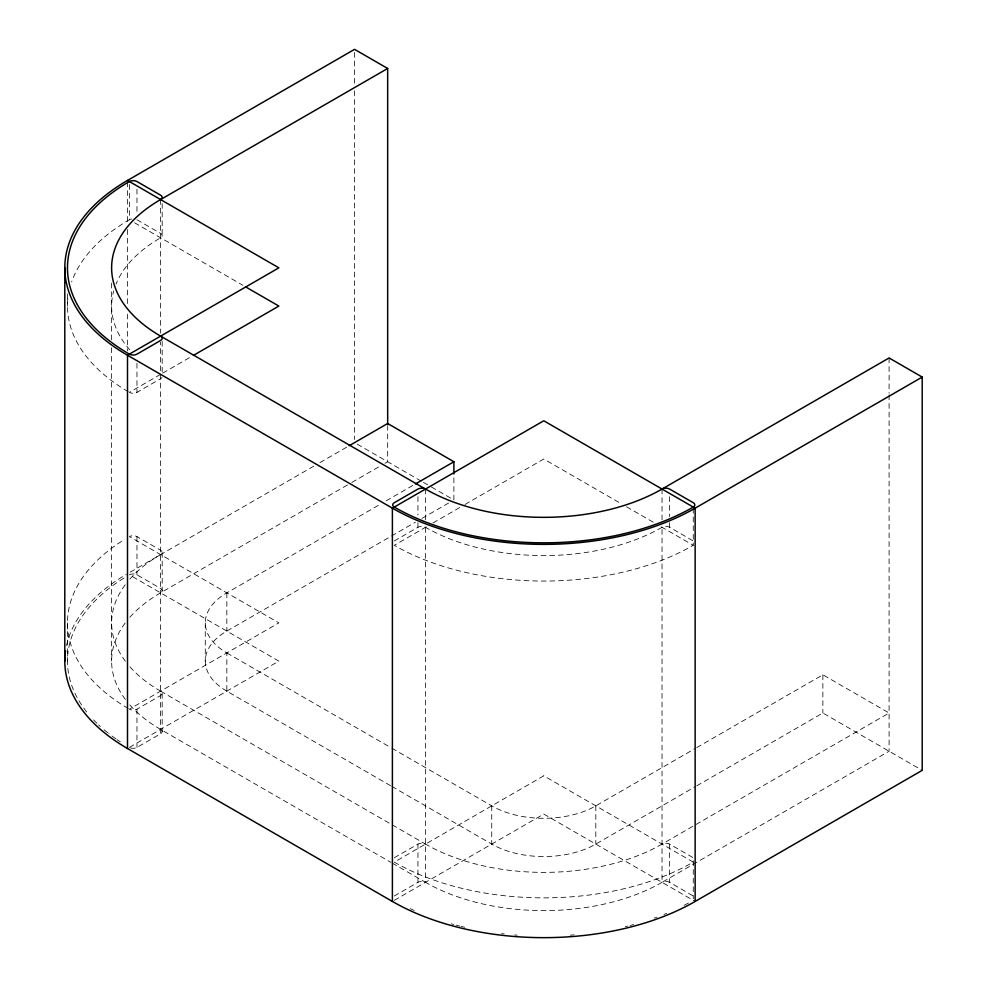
<?xml version="1.0" encoding="UTF-8"?>
<svg xmlns="http://www.w3.org/2000/svg" width="987" height="987" viewBox="0 0 987 987"><rect width="100%" height="100%" fill="white"/><g stroke="black" fill="none" stroke-linecap="round" stroke-linejoin="round"><path stroke-width="0.74" stroke-dasharray="4.93 3.7" d="M160.61 374.344L129.383 392.37A5.354 3.084 0 0 0 136.959 392.37L160.61 378.712A5.354 3.084 0 0 0 161.991 377.33M162.756 373.111L190.787 356.924M130.148 572.189L314.717 465.63M319.948 462.607L347.917 446.457M129.852 617.282A167.247 96.553 0 0 1 160.61 592.842L350.484 483.211M351.816 482.446L379.699 466.345M385.016 463.285L387.669 461.743L387.669 426.409M390.568 785.689L226.837 691.159L226.837 652.925A73.593 42.49 0 0 1 226.837 592.842L379.539 504.678M386.176 500.841L414.059 484.74M226.837 691.159A73.593 42.49 0 0 1 226.837 631.075L415.391 522.209M422.029 518.385L448.579 503.049M394.294 540.938L417.945 527.292A5.354 3.084 0 0 1 425.508 527.292A167.247 96.553 0 0 0 662.03 527.292A5.354 3.084 0 0 1 669.605 527.292L693.256 540.938M426.322 526.824L394.294 545.317A211.403 122.055 0 0 0 693.256 545.317L693.256 508.601M432.997 522.962L463.693 505.245M465.025 504.468L543.775 459.017L621.181 503.703M129.852 579.048A167.247 96.553 0 0 1 160.61 554.608A5.354 3.084 0 0 0 160.61 550.228L136.959 536.583A5.354 3.084 0 0 0 129.383 536.583L278.865 622.883L129.383 709.184A5.354 3.084 0 0 0 136.959 709.184L160.61 695.527A5.354 3.084 0 0 0 160.61 691.159A167.247 96.553 0 0 1 129.852 666.718M129.383 747.418L278.865 661.117L129.383 574.816A5.354 3.084 0 0 1 136.959 574.816L160.61 588.474A5.354 3.084 0 0 1 160.61 592.842M130.494 747.912A5.354 3.084 0 0 0 136.959 747.418L160.61 733.76L160.61 342.23M394.294 857.752L417.945 844.095A5.354 3.084 0 0 1 425.508 844.095A167.247 96.553 0 0 0 662.03 844.095A5.354 3.084 0 0 1 669.605 844.095L693.256 857.752L693.256 898.824M394.294 895.986L417.945 882.329A5.354 3.084 0 0 1 425.508 882.329A167.247 96.553 0 0 0 662.03 882.329A5.354 3.084 0 0 1 669.605 882.329L693.256 895.986M394.294 900.354L543.775 814.053L695.144 901.452M391.901 748.22L491.736 805.861A73.593 42.49 0 0 0 595.803 805.861L695.391 748.368M696.723 747.603L822.862 674.775L889.09 713.009L662.03 844.095M391.901 786.454L491.736 844.095A73.593 42.49 0 0 0 595.803 844.095L695.391 786.602M696.723 785.837L822.862 713.009L922.203 770.353M136.959 219.768L160.61 233.425A5.354 3.084 0 0 1 160.61 237.793A167.247 96.553 0 0 0 116.047 284.022M134.59 222.778L242.839 285.268M626.523 506.787L654.554 522.962M661.216 526.824L693.256 545.317M357.208 444.162L422.103 481.631M423.435 482.396L430.048 486.221M431.381 486.986L453.897 499.977L453.897 475.512M226.837 652.925L390.568 747.455M160.61 691.159L390.901 824.12M392.234 824.885L425.508 844.095M129.852 704.952A167.247 96.553 0 0 0 160.61 729.393L390.901 862.354M392.234 863.119L425.508 882.329L425.508 525.923M889.09 357.96L889.09 393.295M889.09 394.837L889.09 751.243L662.03 882.329L662.03 527.453M822.862 674.775L822.862 713.009M669.605 496.695L669.605 516.583M669.605 522.703L669.605 527.292M669.605 844.095L669.605 882.329M662.03 489.058L662.03 519.779M595.803 805.861L595.803 844.095M491.736 805.861L491.736 844.095M425.508 489.058L425.508 519.779M417.945 496.695L417.945 515.054M417.945 522.703L417.945 527.292M417.945 844.095L417.945 882.329M354.555 52.422L354.555 84.685M354.555 90.829L354.555 439.56M226.837 592.842L226.837 631.075M205.284 622.883L205.284 661.117M162.176 203.495L162.176 235.609M162.176 341.354L162.176 371.939M162.176 552.424L162.176 590.658M162.176 693.343L162.176 731.577M160.61 199.559L160.61 333.211M136.959 189.183L136.959 213.648M136.959 363.315L136.959 392.37M136.959 536.583L136.959 574.816M136.959 709.184L136.959 747.418M129.383 184.594L129.383 219.768A211.403 122.055 0 0 0 71.644 281.949M127.496 181.978L127.496 221.927M127.496 229.601L127.496 306.414M127.496 314.1L127.496 350.965M111.63 283.133L111.63 340.046M111.63 347.72L111.63 661.117M67.474 293.83L67.474 306.069M67.474 622.883L67.474 661.117M66.487 645.621A214.068 123.597 0 0 1 126.311 574.409M125.374 699.462A167.247 96.553 0 0 1 125.374 622.772M160.61 729.393A5.354 3.084 0 0 1 160.61 733.76M125.374 661.228A167.247 96.553 0 0 1 125.374 584.538M128.224 391.691A211.403 122.055 0 0 1 67.893 298.407M129.383 219.768A5.354 3.084 0 0 1 131.789 218.966M129.852 349.904A167.247 96.553 0 0 1 113.678 290.968M688.482 903.031A211.403 122.055 0 0 1 683.572 905.61M666.681 913.357A211.403 122.055 0 0 1 663.967 914.456M657.046 917.108A211.403 122.055 0 0 1 654.233 918.12M633.777 924.486A211.403 122.055 0 0 1 630.162 925.448M627.732 926.065A211.403 122.055 0 0 1 625.289 926.67M574.212 934.837A211.403 122.055 0 0 1 570.264 935.145M517.274 935.145A211.403 122.055 0 0 1 514.646 934.936M504.16 933.949A211.403 122.055 0 0 1 501.556 933.64M464.717 927.249A211.403 122.055 0 0 1 461.04 926.374M459.819 926.065A211.403 122.055 0 0 1 456.179 925.127M453.761 924.486A211.403 122.055 0 0 1 451.367 923.832M414.207 910.495A211.403 122.055 0 0 1 410.308 908.706M120.303 741.829A211.403 122.055 0 0 1 117.046 739.645M115.985 738.918A211.403 122.055 0 0 1 108.829 733.625M107.842 732.86A211.403 122.055 0 0 1 101.279 727.32M100.378 726.518A211.403 122.055 0 0 1 98.626 724.89M96.911 723.249A211.403 122.055 0 0 1 93.617 719.918M86.659 711.923A211.403 122.055 0 0 1 124.769 577.568M128.224 708.506A211.403 122.055 0 0 1 124.769 539.334M543.775 775.819L394.294 862.12A211.403 122.055 0 0 0 693.256 862.12L543.775 775.819"/><path stroke-width="1.48" d="M662.03 489.058A5.354 3.084 0 0 1 669.605 489.058L693.256 502.704A5.354 3.084 0 0 1 693.256 507.084A211.403 122.055 0 0 1 394.294 507.084A5.354 3.084 0 0 1 394.294 502.704L417.945 489.058A5.354 3.084 0 0 1 425.508 489.058A167.247 96.553 0 0 0 662.03 489.058L889.09 357.96L922.203 377.083L922.203 770.353L695.144 901.452A214.068 123.597 0 0 1 392.394 901.452L127.496 748.516L127.496 355.234A214.068 123.597 0 0 1 127.496 180.448L354.555 49.35L387.669 68.473L387.669 424.879M160.61 199.559A5.354 3.084 0 0 0 160.61 195.192L136.959 181.534A5.354 3.084 0 0 0 129.383 181.534A211.403 122.055 0 0 0 129.383 354.136A5.354 3.084 0 0 0 136.959 354.136L160.61 340.478A5.354 3.084 0 0 0 160.61 336.111A167.247 96.553 0 0 1 160.61 199.559L387.669 68.473M193.452 355.382L278.865 306.069L245.504 286.81M349.164 445.742L387.669 423.509L453.897 461.743L453.897 473.982M415.391 483.975L453.897 461.743M922.203 377.083L695.144 508.169A214.068 123.597 0 0 1 392.394 508.169L127.496 355.234L278.865 267.835L127.496 180.448M160.61 336.111L425.508 489.058M695.144 901.452L695.144 508.169L543.775 420.77L392.394 508.169L392.394 901.452M64.797 267.835L64.797 661.117M127.496 748.516A214.068 123.597 0 0 1 65.549 650.778"/></g></svg>
